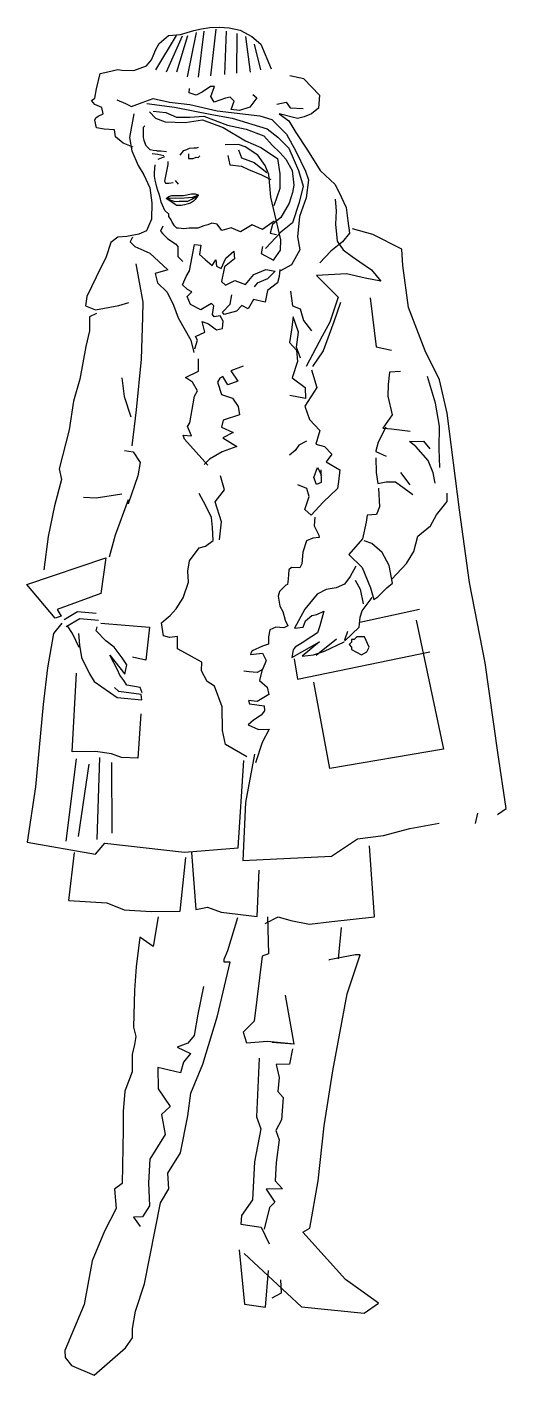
# Model space of a CAD drawing. Extents: x 399 to 403.9, y 157 to 170.8.
import ezdxf

# ---------------------------------------------------------------- set-up
doc = ezdxf.new("R2010")
doc.units = 0
doc.header["$LTSCALE"] = 12
doc.header["$MEASUREMENT"] = 0
doc.layers.get('0').update_dxf_attribs({"linetype": 'CONTINUOUS'})

# ---------------------------------------------------------------- blocks, each defined once
blk = doc.blocks.new('PEOPLE4')
for p, q in [((-0.03, 1.3167), (-0.0163, 1.3209)), ((-0.0139, 1.3185), (-0.0231, 1.2729)), ((-0.0163, 1.3209), (-0.0084, 1.3226)), ((-0.006, 1.3201), (-0.0118, 1.2728)), ((-0.0084, 1.3226), (0.0005, 1.3237)), ((0.0005, 1.3237), (0.0101, 1.3243)), ((0.0065, 1.322), (0.0009, 1.274)), ((0.0101, 1.3243), (0.0204, 1.3236)), ((0.0173, 1.32), (0.0154, 1.2756)), ((0.0204, 1.3236), (0.0317, 1.3211)), ((0.0317, 1.3211), (0.0437, 1.3146)), ((-0.0343, 1.3155), (-0.0555, 1.2803)), ((-0.0553, 1.3012), (-0.0517, 1.3072)), ((-0.0517, 1.3072), (-0.0421, 1.3155)), ((-0.0283, 1.315), (-0.0447, 1.2778)), ((-0.0421, 1.3155), (-0.03, 1.3167)), ((-0.0228, 1.3154), (-0.0339, 1.2778)), ((0.0281, 1.3176), (0.0279, 1.2767)), ((0.0372, 1.3146), (0.0418, 1.2779)), ((0.0437, 1.3146), (0.0528, 1.3066)), ((0.0461, 1.3067), (0.0526, 1.2802)), ((0.0528, 1.3066), (0.0634, 1.2813)), ((-0.0597, 1.2904), (-0.0553, 1.3012)), ((-0.1126, 1.2763), (-0.1047, 1.2781)), ((-0.1047, 1.2781), (-0.0946, 1.2805)), ((-0.0946, 1.2805), (-0.0903, 1.2798)), ((-0.0903, 1.2798), (-0.0778, 1.2797)), ((-0.0778, 1.2797), (-0.065, 1.2844)), ((-0.065, 1.2844), (-0.0597, 1.2904)), ((-0.1163, 1.2607), (-0.1126, 1.2763)), ((0.0009, 1.2632), (-0.0076, 1.2572)), ((0.005, 1.2631), (0.0009, 1.2632)), ((0.0013, 1.2529), (0.005, 1.2631)), ((0.0972, 1.271), (0.0826, 1.2741)), ((0.1132, 1.2541), (0.0972, 1.271)), ((0.0972, 1.271), (0.0972, 1.271)), ((-0.1217, 1.2487), (-0.1181, 1.2511)), ((-0.1181, 1.2511), (-0.1163, 1.2607)), ((-0.0953, 1.2493), (-0.0864, 1.2456)), ((-0.0695, 1.2467), (-0.058, 1.2508)), ((-0.058, 1.2508), (-0.0412, 1.2471)), ((-0.0208, 1.2566), (-0.0207, 1.2609)), ((-0.0136, 1.2541), (-0.0208, 1.2566)), ((-0.0076, 1.2572), (-0.0136, 1.2541)), ((0.0049, 1.2468), (0.0013, 1.2529)), ((0.0164, 1.2511), (0.0049, 1.2468)), ((0.0212, 1.2522), (0.0164, 1.2511)), ((0.0253, 1.2479), (0.0212, 1.2522)), ((0.0489, 1.2514), (0.0416, 1.2418)), ((0.0446, 1.255), (0.0489, 1.2514)), ((0.1132, 1.2541), (0.1124, 1.2409)), ((-0.1181, 1.2446), (-0.1217, 1.2487)), ((-0.1109, 1.2415), (-0.1181, 1.2446)), ((-0.1097, 1.2349), (-0.1109, 1.2415)), ((-0.0864, 1.2456), (-0.0804, 1.2425)), ((-0.0804, 1.2425), (-0.0695, 1.2467)), ((-0.0647, 1.2455), (-0.0359, 1.2417)), ((-0.0617, 1.2371), (-0.0557, 1.2304)), ((-0.0581, 1.2376), (-0.0449, 1.2363)), ((-0.0449, 1.2363), (-0.0341, 1.2314)), ((-0.0412, 1.2471), (-0.0203, 1.2446)), ((-0.0359, 1.2417), (0.0024, 1.2343)), ((-0.0203, 1.2446), (0.008, 1.2379)), ((0.008, 1.2379), (0.0517, 1.2329)), ((0.0224, 1.2395), (0.0253, 1.2479)), ((0.0308, 1.2383), (0.0224, 1.2395)), ((0.0416, 1.2418), (0.0308, 1.2383)), ((0.0692, 1.2448), (0.0789, 1.2471)), ((0.0789, 1.2471), (0.0831, 1.2411)), ((0.0831, 1.2411), (0.0963, 1.2403)), ((0.1124, 1.2409), (0.1052, 1.235)), ((-0.1182, 1.2283), (-0.117, 1.2307)), ((-0.1165, 1.2204), (-0.1182, 1.2283)), ((-0.117, 1.2307), (-0.1146, 1.2326)), ((-0.1146, 1.2326), (-0.1097, 1.2349)), ((-0.078, 1.2348), (-0.0823, 1.2106)), ((-0.0666, 1.2225), (-0.0685, 1.2208)), ((-0.0557, 1.2304), (-0.0456, 1.2267)), ((-0.0456, 1.2267), (-0.0252, 1.2259)), ((-0.0341, 1.2314), (-0.0204, 1.2314)), ((-0.0252, 1.2259), (-0.0072, 1.2289)), ((-0.0204, 1.2314), (-0.006, 1.2325)), ((-0.0072, 1.2289), (0.0139, 1.2209)), ((-0.006, 1.2325), (0.0187, 1.2233)), ((0.0024, 1.2343), (0.0235, 1.2306)), ((0.0187, 1.2233), (0.0379, 1.219)), ((0.0235, 1.2306), (0.0595, 1.2194)), ((0.0517, 1.2329), (0.0643, 1.2292)), ((0.0643, 1.2292), (0.0794, 1.214)), ((0.0908, 1.2302), (0.0716, 1.2351)), ((0.0716, 1.2351), (0.0818, 1.2279)), ((0.0818, 1.2279), (0.089, 1.2157)), ((0.0975, 1.2319), (0.0908, 1.2302)), ((0.1052, 1.235), (0.0975, 1.2319)), ((-0.1086, 1.2191), (-0.1165, 1.2204)), ((-0.0978, 1.2186), (-0.1086, 1.2191)), ((-0.0967, 1.2114), (-0.0978, 1.2186)), ((-0.089, 1.2046), (-0.0967, 1.2114)), ((-0.0823, 1.2106), (-0.0799, 1.1969)), ((-0.0685, 1.2208), (-0.0685, 1.2105)), ((-0.0685, 1.2105), (-0.0676, 1.2078)), ((-0.0676, 1.2078), (-0.0664, 1.2042)), ((0.0139, 1.2209), (0.0371, 1.207)), ((0.0379, 1.219), (0.0558, 1.2122)), ((0.0558, 1.2122), (0.0647, 1.2026)), ((0.0595, 1.2194), (0.0703, 1.211)), ((0.0703, 1.211), (0.0817, 1.1996)), ((0.0794, 1.214), (0.0889, 1.1965)), ((0.089, 1.2157), (0.1009, 1.1976)), ((-0.0787, 1.2005), (-0.089, 1.2046)), ((-0.0799, 1.1969), (-0.0735, 1.1817)), ((-0.0648, 1.2015), (-0.0664, 1.2042)), ((-0.061, 1.198), (-0.0648, 1.2015)), ((-0.0582, 1.1972), (-0.061, 1.198)), ((-0.0531, 1.193), (-0.0591, 1.1939)), ((-0.0544, 1.1969), (-0.0582, 1.1972)), ((-0.0544, 1.1969), (-0.0503, 1.1969)), ((-0.0503, 1.1969), (-0.0443, 1.1962)), ((-0.0302, 1.1923), (-0.0266, 1.1971)), ((-0.0266, 1.1971), (-0.0235, 1.1983)), ((-0.0235, 1.1983), (-0.0206, 1.1995)), ((-0.0218, 1.1938), (-0.0218, 1.1919)), ((-0.0206, 1.1995), (-0.0163, 1.2001)), ((-0.0163, 1.2001), (-0.0134, 1.2001)), ((-0.0134, 1.2001), (-0.0115, 1.2006)), ((0.0299, 1.2035), (0.0162, 1.2029)), ((0.0366, 1.201), (0.0299, 1.2035)), ((0.0299, 1.198), (0.0329, 1.1896)), ((0.0497, 1.1925), (0.0366, 1.201)), ((0.0371, 1.207), (0.0527, 1.2003)), ((0.0527, 1.2003), (0.0701, 1.1888)), ((0.0647, 1.2026), (0.0726, 1.1953)), ((0.0726, 1.1953), (0.0785, 1.1881)), ((0.0817, 1.1996), (0.0917, 1.1767)), ((0.0889, 1.1965), (0.0989, 1.176)), ((0.1009, 1.1976), (0.114, 1.1766)), ((-0.0735, 1.1817), (-0.0675, 1.1721)), ((-0.0567, 1.1744), (-0.056, 1.1823)), ((-0.0471, 1.1917), (-0.0531, 1.193)), ((-0.0465, 1.1908), (-0.0531, 1.1879)), ((-0.0428, 1.1828), (-0.0465, 1.1655)), ((-0.0428, 1.1858), (-0.0428, 1.1828)), ((-0.0218, 1.1919), (-0.0218, 1.1888)), ((-0.0218, 1.1888), (-0.017, 1.189)), ((-0.0206, 1.189), (-0.02, 1.189)), ((-0.017, 1.189), (-0.0139, 1.1902)), ((-0.0139, 1.1902), (-0.0115, 1.1901)), ((-0.0115, 1.1901), (-0.011, 1.1907)), ((-0.011, 1.1907), (-0.0098, 1.1918)), ((0.019, 1.192), (0.0209, 1.1824)), ((0.0209, 1.1824), (0.0329, 1.1811)), ((0.0329, 1.1896), (0.0461, 1.1847)), ((0.0329, 1.1811), (0.04, 1.1775)), ((0.0461, 1.1847), (0.0592, 1.1745)), ((0.0574, 1.1817), (0.0497, 1.1925)), ((0.061, 1.1726), (0.0574, 1.1817)), ((0.0701, 1.1888), (0.0724, 1.1732)), ((0.0785, 1.1881), (0.0852, 1.1767)), ((-0.0675, 1.1721), (-0.0616, 1.1588)), ((-0.0567, 1.1708), (-0.0567, 1.1744)), ((-0.0561, 1.1667), (-0.0567, 1.1708)), ((-0.0549, 1.1624), (-0.0561, 1.1667)), ((-0.0319, 1.1626), (-0.0351, 1.1662)), ((0.04, 1.1775), (0.0537, 1.1721)), ((0.0537, 1.1721), (0.0633, 1.1673)), ((0.0632, 1.1492), (0.061, 1.1726)), ((0.0724, 1.1732), (0.0724, 1.1581)), ((0.0852, 1.1767), (0.0868, 1.1616)), ((0.0917, 1.1767), (0.0964, 1.1604)), ((0.0989, 1.176), (0.1019, 1.167)), ((0.1019, 1.167), (0.0994, 1.1484)), ((0.114, 1.1766), (0.1295, 1.1621)), ((-0.0616, 1.1588), (-0.0593, 1.1432)), ((-0.0544, 1.1595), (-0.0549, 1.1624)), ((-0.0532, 1.1559), (-0.0544, 1.1595)), ((-0.052, 1.1523), (-0.0532, 1.1559)), ((-0.0509, 1.1487), (-0.052, 1.1523)), ((-0.0465, 1.1655), (-0.0453, 1.1636)), ((-0.0453, 1.1636), (-0.042, 1.1637)), ((-0.042, 1.1637), (-0.0376, 1.1642)), ((-0.0268, 1.1509), (-0.0184, 1.1526)), ((-0.0184, 1.1526), (-0.0148, 1.1526)), ((-0.0148, 1.1526), (-0.0117, 1.1514)), ((0.0724, 1.1581), (0.0663, 1.1401)), ((0.0856, 1.1539), (0.0819, 1.1431)), ((0.0868, 1.1616), (0.0856, 1.1539)), ((0.0964, 1.1604), (0.0922, 1.1436)), ((0.1295, 1.1621), (0.1355, 1.1494)), ((-0.0593, 1.1432), (-0.0599, 1.1264)), ((-0.0497, 1.1439), (-0.0509, 1.1487)), ((-0.0485, 1.1408), (-0.0497, 1.1439)), ((-0.0461, 1.1354), (-0.0485, 1.1408)), ((-0.0447, 1.1478), (-0.0418, 1.1498)), ((-0.0358, 1.1419), (-0.0447, 1.1478)), ((-0.0404, 1.1478), (-0.0447, 1.1478)), ((-0.0447, 1.1478), (-0.0358, 1.1447)), ((-0.0418, 1.1498), (-0.0388, 1.151)), ((-0.035, 1.1481), (-0.0404, 1.1478)), ((-0.0388, 1.151), (-0.0352, 1.151)), ((-0.0358, 1.1447), (-0.0312, 1.145)), ((-0.0341, 1.1407), (-0.0358, 1.1419)), ((-0.0352, 1.151), (-0.0316, 1.151)), ((-0.0301, 1.1477), (-0.035, 1.1481)), ((-0.0293, 1.1407), (-0.0341, 1.1407)), ((-0.0316, 1.151), (-0.0268, 1.1509)), ((-0.0312, 1.145), (-0.0256, 1.1451)), ((-0.0215, 1.1486), (-0.0301, 1.1477)), ((-0.0257, 1.1413), (-0.0293, 1.1407)), ((-0.0233, 1.1418), (-0.0257, 1.1413)), ((-0.0256, 1.1451), (-0.0224, 1.1451)), ((-0.0197, 1.143), (-0.0233, 1.1418)), ((-0.0224, 1.1451), (-0.0181, 1.1472)), ((-0.0176, 1.1488), (-0.0215, 1.1486)), ((-0.0166, 1.1449), (-0.0197, 1.143)), ((-0.0181, 1.1472), (-0.0114, 1.1512)), ((-0.0117, 1.1513), (-0.0176, 1.1488)), ((-0.0148, 1.1466), (-0.0166, 1.1449)), ((-0.0124, 1.1502), (-0.0148, 1.1466)), ((-0.0117, 1.1509), (-0.0124, 1.1502)), ((-0.0117, 1.1514), (-0.0117, 1.1509)), ((0.0686, 1.1257), (0.0632, 1.1492)), ((0.0819, 1.1431), (0.0734, 1.1281)), ((0.0922, 1.1436), (0.0854, 1.1227)), ((0.0994, 1.1484), (0.0926, 1.1292)), ((0.1294, 1.147), (0.1306, 1.135)), ((0.1355, 1.1494), (0.1407, 1.1385)), ((0.1407, 1.1385), (0.1425, 1.1248)), ((-0.0599, 1.1264), (-0.0648, 1.1144)), ((-0.0419, 1.1318), (-0.0461, 1.1354)), ((-0.0419, 1.1294), (-0.0419, 1.1318)), ((-0.0395, 1.1258), (-0.0419, 1.1294)), ((-0.0383, 1.1234), (-0.0395, 1.1258)), ((0.0667, 1.1245), (0.0546, 1.1157)), ((0.0734, 1.1281), (0.065, 1.1209)), ((0.0733, 1.1053), (0.0686, 1.1257)), ((0.0926, 1.1292), (0.0908, 1.1083)), ((0.1306, 1.135), (0.1298, 1.1213)), ((0.1425, 1.1248), (0.1442, 1.1121)), ((-0.0727, 1.1109), (-0.0852, 1.1085)), ((-0.0648, 1.1144), (-0.0727, 1.1109)), ((-0.0481, 1.1193), (-0.0506, 1.1143)), ((-0.0506, 1.1143), (-0.0481, 1.1114)), ((-0.0481, 1.1114), (-0.043, 1.1064)), ((-0.0359, 1.1198), (-0.0383, 1.1234)), ((-0.0335, 1.1173), (-0.0359, 1.1198)), ((-0.0318, 1.1173), (-0.0335, 1.1173)), ((-0.0263, 1.1166), (-0.0318, 1.1173)), ((-0.021, 1.1173), (-0.0263, 1.1166)), ((-0.0174, 1.1173), (-0.021, 1.1173)), ((-0.0119, 1.1172), (-0.0174, 1.1173)), ((-0.0059, 1.1196), (-0.0119, 1.1172)), ((-0.0018, 1.1208), (-0.0059, 1.1196)), ((0.0025, 1.1225), (-0.0018, 1.1208)), ((0.0078, 1.1213), (0.0025, 1.1225)), ((0.0126, 1.1147), (0.0078, 1.1213)), ((0.0222, 1.1176), (0.0126, 1.1147)), ((0.0318, 1.1134), (0.0222, 1.1176)), ((0.0439, 1.1205), (0.0318, 1.1134)), ((0.0546, 1.1157), (0.0439, 1.1205)), ((0.0733, 1.1132), (0.0576, 1.0964)), ((0.065, 1.1209), (0.0625, 1.112)), ((0.0625, 1.112), (0.069, 1.1108)), ((0.0854, 1.1227), (0.0733, 1.1132)), ((0.1298, 1.1213), (0.1316, 1.1038)), ((0.1442, 1.1121), (0.1369, 1.1032)), ((0.1682, 1.1108), (0.1473, 1.1164)), ((0.1981, 1.0957), (0.1682, 1.1108)), ((-0.1015, 1.1026), (-0.1064, 1.0877)), ((-0.0943, 1.1081), (-0.1015, 1.1026)), ((-0.0852, 1.1085), (-0.0943, 1.1081)), ((-0.0792, 1.108), (-0.0816, 1.1032)), ((-0.0816, 1.1032), (-0.0769, 1.0984)), ((-0.0769, 1.0984), (-0.0613, 1.0916)), ((-0.043, 1.1064), (-0.0351, 1.101)), ((-0.0351, 1.101), (-0.0326, 1.0985)), ((-0.0326, 1.0985), (-0.0326, 1.088)), ((-0.0206, 1.0734), (-0.0156, 1.1004)), ((-0.0156, 1.1004), (-0.0091, 1.0997)), ((-0.0091, 1.0997), (-0.0104, 1.0901)), ((0.0545, 1.0982), (0.0533, 1.091)), ((0.0732, 1.0945), (0.0733, 1.1053)), ((0.0908, 1.1083), (0.0931, 1.095)), ((0.1369, 1.1032), (0.1249, 1.0937)), ((0.1316, 1.1038), (0.1376, 1.0948)), ((-0.1064, 1.0877), (-0.1167, 1.0667)), ((-0.0613, 1.0916), (-0.0429, 1.0742)), ((-0.0326, 1.088), (-0.0275, 1.083)), ((-0.0275, 1.083), (-0.0275, 1.083)), ((-0.0104, 1.0901), (-0.0044, 1.0848)), ((-0.0044, 1.0848), (0.0028, 1.0787)), ((0.0028, 1.0787), (0.0064, 1.0847)), ((0.0064, 1.0847), (0.0071, 1.078)), ((0.0119, 1.0756), (0.0167, 1.0864)), ((0.0257, 1.0858), (0.0155, 1.0775)), ((0.0167, 1.0864), (0.0252, 1.0935)), ((0.0252, 1.0935), (0.0257, 1.0858)), ((0.0533, 1.091), (0.066, 1.0844)), ((0.066, 1.0844), (0.0732, 1.0945)), ((0.0931, 1.095), (0.0846, 1.0795)), ((0.1249, 1.0937), (0.1135, 1.0817)), ((0.1376, 1.0948), (0.1471, 1.0881)), ((0.1471, 1.0881), (0.1548, 1.0827)), ((0.1548, 1.0827), (0.1668, 1.0742)), ((0.1992, 1.0789), (0.1981, 1.0957)), ((-0.0758, 1.0804), (-0.0723, 1.0616)), ((-0.0429, 1.0742), (-0.0561, 1.0706)), ((-0.0561, 1.0706), (-0.0537, 1.061)), ((-0.0242, 1.0674), (-0.0206, 1.0734)), ((0.0071, 1.078), (0.0119, 1.0756)), ((0.0155, 1.0775), (0.0123, 1.0624)), ((0.037, 1.0593), (0.0455, 1.0694)), ((0.0455, 1.0694), (0.058, 1.0748)), ((0.058, 1.0748), (0.0676, 1.0729)), ((0.0676, 1.0729), (0.0599, 1.0652)), ((0.0726, 1.0747), (0.0719, 1.0675)), ((0.0846, 1.0795), (0.0726, 1.0729)), ((0.141, 1.0701), (0.1103, 1.0685)), ((0.1602, 1.0659), (0.141, 1.0701)), ((0.1668, 1.0742), (0.1763, 1.0627)), ((0.205, 1.0356), (0.1992, 1.0789)), ((-0.1167, 1.0667), (-0.1264, 1.047)), ((-0.0723, 1.0616), (-0.0688, 1.0412)), ((-0.0537, 1.061), (-0.0435, 1.0514)), ((-0.0278, 1.059), (-0.0242, 1.0674)), ((-0.0226, 1.0542), (-0.0278, 1.059)), ((0.0123, 1.0624), (0.0166, 1.0587)), ((0.0166, 1.0587), (0.0262, 1.0635)), ((0.0262, 1.0635), (0.037, 1.0593)), ((0.049, 1.0605), (0.0459, 1.0569)), ((0.0599, 1.0652), (0.049, 1.0605)), ((0.0701, 1.0609), (0.0598, 1.0532)), ((0.0719, 1.0675), (0.0701, 1.0609)), ((0.1103, 1.0685), (0.1325, 1.0461)), ((0.1763, 1.0627), (0.1602, 1.0659)), ((-0.1264, 1.047), (-0.1276, 1.0374)), ((-0.0688, 1.0412), (-0.0689, 1.0256)), ((-0.0435, 1.0514), (-0.0371, 1.0381)), ((-0.0231, 1.047), (-0.0183, 1.0517)), ((-0.0196, 1.0385), (-0.0231, 1.047)), ((-0.0183, 1.0517), (-0.0226, 1.0542)), ((0.0213, 1.039), (0.023, 1.0486)), ((0.0453, 1.0437), (0.0398, 1.0341)), ((0.0573, 1.0412), (0.0453, 1.0437)), ((0.0598, 1.0532), (0.0573, 1.0412)), ((0.0833, 1.0524), (0.0856, 1.0374)), ((0.1325, 1.0461), (0.1239, 1.0204)), ((0.1654, 1.0454), (0.1718, 0.9949)), ((-0.1276, 1.0374), (-0.1175, 1.0331)), ((-0.1164, 1.0294), (-0.1236, 1.0259)), ((-0.1175, 1.0331), (-0.0935, 1.0377)), ((-0.0935, 1.0377), (-0.0832, 1.0408)), ((-0.0371, 1.0381), (-0.0323, 1.0249)), ((-0.0088, 1.0332), (-0.0196, 1.0385)), ((-0.0022, 1.0372), (-0.0088, 1.0332)), ((0.0021, 1.0396), (-0.0022, 1.0372)), ((0.0045, 1.0372), (0.0021, 1.0396)), ((0.0032, 1.0283), (0.0045, 1.0372)), ((0.0049, 1.0259), (0.0032, 1.0283)), ((0.0109, 1.027), (0.0049, 1.0259)), ((0.014, 1.0215), (0.0109, 1.027)), ((0.0133, 1.0306), (0.0213, 1.039)), ((0.0152, 1.0282), (0.0133, 1.0306)), ((0.0278, 1.0318), (0.0152, 1.0282)), ((0.0333, 1.0377), (0.0278, 1.0318)), ((0.0398, 1.0341), (0.0333, 1.0377)), ((0.0856, 1.0374), (0.0933, 1.0343)), ((0.0933, 1.0343), (0.0968, 1.0223)), ((0.1349, 1.0408), (0.1281, 1.0209)), ((0.2223, 0.9911), (0.205, 1.0356)), ((-0.1236, 1.0259), (-0.1237, 1.0115)), ((-0.0689, 1.0256), (-0.0703, 0.9824)), ((-0.0323, 1.0249), (-0.0192, 1.002)), ((-0.0048, 1.0103), (-0.0076, 1.0211)), ((-0.0076, 1.0211), (-0.0011, 1.0187)), ((-0.0011, 1.0187), (0.0072, 1.0126)), ((0.0072, 1.0126), (0.0133, 1.0138)), ((0.0133, 1.0138), (0.014, 1.0215)), ((0.0861, 1.0259), (0.0843, 1.0127)), ((0.0915, 1.0103), (0.0861, 1.0259)), ((0.0968, 1.0223), (0.1052, 1.0114)), ((0.1239, 1.0204), (0.116, 1.0061)), ((0.1281, 1.0209), (0.1171, 0.9909)), ((-0.1237, 1.0115), (-0.1274, 0.9954)), ((-0.0192, 1.002), (-0.0162, 0.9893)), ((-0.015, 0.9929), (-0.0125, 1.0019)), ((-0.0144, 1.0056), (-0.0048, 1.0103)), ((-0.0125, 1.0019), (-0.0144, 1.0056)), ((0.0843, 1.0127), (0.0823, 0.9995)), ((0.0823, 0.9995), (0.0895, 0.9918)), ((0.0895, 0.9947), (0.0915, 1.0103)), ((0.116, 1.0061), (0.0997, 0.9749)), ((-0.1274, 0.9954), (-0.1335, 0.9618)), ((0.0937, 0.9834), (0.0895, 0.9947)), ((0.0895, 0.9918), (0.0906, 0.9798)), ((0.1171, 0.9909), (0.1062, 0.9749)), ((0.1718, 0.9949), (0.1874, 0.9918)), ((0.237, 0.961), (0.2223, 0.9911)), ((-0.0703, 0.9824), (-0.0754, 0.9302)), ((-0.0115, 0.97), (-0.0115, 0.9827)), ((0.0347, 0.9753), (0.0221, 0.9705)), ((0.0906, 0.9798), (0.0852, 0.963)), ((-0.1335, 0.9618), (-0.1402, 0.939)), ((-0.0903, 0.9633), (-0.088, 0.944)), ((-0.0248, 0.9636), (-0.0115, 0.97)), ((-0.0176, 0.9587), (-0.0248, 0.9636)), ((-0.0123, 0.9496), (-0.0176, 0.9587)), ((0.0106, 0.9627), (0.0081, 0.9586)), ((0.0081, 0.9586), (0.0124, 0.9459)), ((0.0137, 0.9646), (0.0106, 0.9627)), ((0.0189, 0.9561), (0.0137, 0.9646)), ((0.0293, 0.9597), (0.0189, 0.9561)), ((0.0221, 0.9705), (0.0293, 0.9597)), ((0.0852, 0.963), (0.0984, 0.9533)), ((0.105, 0.9713), (0.1104, 0.9532)), ((0.1854, 0.969), (0.1841, 0.9564)), ((0.1969, 0.9696), (0.1854, 0.969)), ((0.2328, 0.937), (0.2245, 0.9646)), ((0.2447, 0.9266), (0.237, 0.961)), ((-0.088, 0.944), (-0.0809, 0.9231)), ((-0.0202, 0.9167), (-0.0153, 0.9443)), ((-0.0153, 0.9443), (-0.0123, 0.9496)), ((0.0124, 0.9459), (0.0237, 0.9422)), ((0.0988, 0.9418), (0.0827, 0.945)), ((0.1104, 0.9532), (0.0982, 0.9341)), ((0.0984, 0.9533), (0.0988, 0.9418)), ((0.1841, 0.9564), (0.1836, 0.9444)), ((0.1836, 0.9444), (0.1883, 0.9252)), ((-0.1402, 0.939), (-0.1446, 0.9095)), ((-0.0754, 0.9302), (-0.0799, 0.893)), ((0.0237, 0.9422), (0.0296, 0.9338)), ((0.0296, 0.9338), (0.0308, 0.9249)), ((0.0982, 0.9341), (0.103, 0.9202)), ((0.2368, 0.9134), (0.2328, 0.937)), ((-0.0226, 0.9131), (-0.0202, 0.9167)), ((0.0139, 0.9195), (0.0122, 0.9123)), ((0.0308, 0.9249), (0.0139, 0.9195)), ((0.103, 0.9202), (0.1137, 0.9088)), ((0.1883, 0.9252), (0.1786, 0.9114)), ((0.2574, 0.8274), (0.2447, 0.9266)), ((-0.1446, 0.9095), (-0.155, 0.8693)), ((-0.0258, 0.8999), (-0.027, 0.9041)), ((-0.027, 0.9041), (-0.0186, 0.9035)), ((-0.0186, 0.9035), (-0.0226, 0.9131)), ((0.0122, 0.9123), (0.0242, 0.9069)), ((0.0242, 0.9069), (0.0138, 0.9014)), ((0.1137, 0.9088), (0.1094, 0.8949)), ((0.1815, 0.9125), (0.1737, 0.897)), ((0.1786, 0.9114), (0.1875, 0.9108)), ((0.1875, 0.9108), (0.2067, 0.9083)), ((0.2366, 0.8901), (0.2368, 0.9134)), ((-0.0876, 0.8883), (-0.0787, 0.887)), ((-0.0019, 0.8732), (-0.0258, 0.8999)), ((0.0282, 0.8924), (0.0132, 0.887)), ((0.0138, 0.9014), (0.0282, 0.8924)), ((0.0884, 0.8885), (0.0824, 0.8837)), ((0.092, 0.8938), (0.0884, 0.8885)), ((0.0998, 0.8981), (0.092, 0.8938)), ((0.1094, 0.8949), (0.1184, 0.8925)), ((0.1184, 0.8925), (0.1261, 0.8847)), ((0.1737, 0.897), (0.1713, 0.8881)), ((0.2061, 0.8975), (0.2205, 0.8979)), ((0.2126, 0.8926), (0.2061, 0.8975)), ((0.2252, 0.8782), (0.2126, 0.8926)), ((0.2205, 0.8979), (0.227, 0.8902)), ((0.2372, 0.8707), (0.2366, 0.8901)), ((-0.0787, 0.887), (-0.0716, 0.876)), ((-0.0716, 0.876), (-0.074, 0.8623)), ((0, 0.8794), (-0.0055, 0.8739)), ((0.0132, 0.887), (0, 0.8794)), ((0.1261, 0.8847), (0.1201, 0.8768)), ((0.1201, 0.8768), (0.1344, 0.8684)), ((0.1713, 0.8881), (0.1712, 0.8874)), ((0.1712, 0.8874), (0.182, 0.8825)), ((0.1712, 0.8809), (0.1716, 0.8658)), ((0.2305, 0.8654), (0.2252, 0.8782)), ((-0.155, 0.8693), (-0.1526, 0.8584)), ((-0.074, 0.8623), (-0.0838, 0.8335)), ((0.0154, 0.8479), (0.0112, 0.8623)), ((0.1075, 0.8606), (0.1111, 0.8709)), ((0.1103, 0.8534), (0.1075, 0.8606)), ((0.1111, 0.8709), (0.1152, 0.863)), ((0.1147, 0.8685), (0.1151, 0.8553)), ((0.1344, 0.8684), (0.1327, 0.8564)), ((0.1716, 0.8658), (0.1735, 0.8543)), ((0.1969, 0.8656), (0.2064, 0.8529)), ((0.2323, 0.8546), (0.2305, 0.8654)), ((-0.1526, 0.8584), (-0.1595, 0.8315)), ((0.0058, 0.8354), (0.0154, 0.8479)), ((0.1002, 0.8493), (0.0911, 0.853)), ((0.1025, 0.8409), (0.1002, 0.8493)), ((0.1151, 0.8553), (0.1103, 0.8534)), ((0.1319, 0.8492), (0.1169, 0.8353)), ((0.1327, 0.8564), (0.1319, 0.8492)), ((0.1735, 0.8543), (0.1819, 0.8561)), ((0.174, 0.8494), (0.1751, 0.8302)), ((0.1819, 0.8561), (0.1915, 0.856)), ((0.1915, 0.856), (0.2094, 0.8432)), ((-0.1299, 0.8403), (-0.1167, 0.8397)), ((-0.1167, 0.8397), (-0.0903, 0.8437)), ((-0.0838, 0.8376), (-0.0972, 0.8012)), ((-0.0838, 0.8335), (-0.0838, 0.8376)), ((-0.0039, 0.8312), (-0.0105, 0.8439)), ((0.0122, 0.815), (0.0058, 0.8354)), ((0.0982, 0.8277), (0.1025, 0.8409)), ((0.1169, 0.8353), (0.1048, 0.8217)), ((0.2339, 0.8222), (0.2447, 0.8359)), ((0.2447, 0.8359), (0.2448, 0.8443)), ((-0.1595, 0.8315), (-0.1662, 0.7997)), ((0.0021, 0.8192), (-0.0039, 0.8312)), ((0.0032, 0.809), (0.0021, 0.8192)), ((0.1048, 0.8217), (0.0982, 0.8277)), ((0.1084, 0.8198), (0.1077, 0.8109)), ((0.1625, 0.8219), (0.1612, 0.8147)), ((0.1721, 0.8225), (0.1625, 0.8219)), ((0.1751, 0.8302), (0.1721, 0.8225)), ((0.2278, 0.8107), (0.2339, 0.8222)), ((0.2678, 0.7524), (0.2574, 0.8274)), ((0.0037, 0.7958), (0.0032, 0.809)), ((0.0103, 0.7963), (0.0122, 0.815)), ((0.1077, 0.8109), (0.1125, 0.8012)), ((0.1612, 0.8147), (0.1575, 0.7974)), ((0.2145, 0.8), (0.2278, 0.8107)), ((-0.1662, 0.7997), (-0.1706, 0.7656)), ((-0.0972, 0.8012), (-0.1033, 0.7784)), ((-0.0041, 0.7899), (0.0037, 0.7958)), ((0.0999, 0.7953), (0.0962, 0.7838)), ((0.1064, 0.7982), (0.0999, 0.7953)), ((0.1131, 0.7988), (0.1064, 0.7982)), ((0.1125, 0.8012), (0.1131, 0.7988)), ((0.1575, 0.7974), (0.1436, 0.7812)), ((0.1671, 0.7925), (0.1593, 0.7955)), ((0.1779, 0.7834), (0.1671, 0.7925)), ((0.2103, 0.7844), (0.2145, 0.8)), ((-0.188, 0.7505), (-0.1069, 0.7777)), ((-0.1069, 0.7777), (-0.1119, 0.7412)), ((-0.0205, 0.7749), (-0.0108, 0.788)), ((-0.0108, 0.788), (-0.0041, 0.7899)), ((0.0962, 0.7838), (0.095, 0.7718)), ((0.1436, 0.7812), (0.1574, 0.7679)), ((0.185, 0.7701), (0.1779, 0.7834)), ((0.203, 0.7719), (0.2103, 0.7844)), ((-0.0223, 0.7641), (-0.0205, 0.7749)), ((-0.0218, 0.7527), (-0.0223, 0.7641)), ((0.0817, 0.7654), (0.081, 0.7558)), ((0.0846, 0.7678), (0.0817, 0.7654)), ((0.0931, 0.7677), (0.0846, 0.7678)), ((0.095, 0.7718), (0.0931, 0.7677)), ((0.1508, 0.7691), (0.1449, 0.7586)), ((0.1574, 0.7679), (0.1657, 0.7469)), ((0.1885, 0.7516), (0.185, 0.7701)), ((0.1879, 0.7557), (0.203, 0.7719)), ((-0.1589, 0.7156), (-0.188, 0.7505)), ((-0.0272, 0.7365), (-0.0218, 0.7527)), ((0.0785, 0.7498), (0.072, 0.7431)), ((0.0804, 0.7503), (0.0785, 0.7498)), ((0.081, 0.7558), (0.0804, 0.7503)), ((0.1389, 0.7508), (0.1305, 0.7469)), ((0.1449, 0.7586), (0.1389, 0.7508)), ((0.1501, 0.7547), (0.1553, 0.7455)), ((0.1825, 0.7468), (0.1885, 0.7516)), ((0.2841, 0.6699), (0.2678, 0.7524)), ((-0.1119, 0.7412), (-0.157, 0.7246)), ((-0.0345, 0.7252), (-0.0272, 0.7365)), ((0.072, 0.7431), (0.0708, 0.7383)), ((0.0708, 0.7383), (0.0724, 0.7282)), ((0.1108, 0.7405), (0.0982, 0.7249)), ((0.12, 0.7451), (0.1108, 0.7405)), ((0.1305, 0.7469), (0.12, 0.7451)), ((0.1553, 0.7455), (0.1584, 0.7305)), ((0.1571, 0.7233), (0.1676, 0.737)), ((0.1657, 0.7469), (0.1692, 0.7349)), ((0.1692, 0.7349), (0.1733, 0.7378)), ((0.1733, 0.7378), (0.1825, 0.7468)), ((-0.157, 0.7246), (-0.1529, 0.7179)), ((-0.1498, 0.7143), (-0.136, 0.7226)), ((-0.136, 0.7226), (-0.1168, 0.7208)), ((-0.0405, 0.7185), (-0.0345, 0.7252)), ((0.0724, 0.7282), (0.0755, 0.7227)), ((0.0755, 0.7227), (0.0778, 0.7138)), ((0.0982, 0.7249), (0.0877, 0.7053)), ((0.1107, 0.7196), (0.1178, 0.7229)), ((0.1178, 0.7229), (0.1138, 0.7078)), ((0.1547, 0.7115), (0.2164, 0.7249)), ((0.1552, 0.7167), (0.1571, 0.7233)), ((-0.1522, 0.7107), (-0.1607, 0.7)), ((-0.1529, 0.7179), (-0.1589, 0.7156)), ((-0.1475, 0.7071), (-0.1337, 0.7154)), ((-0.1337, 0.7154), (-0.1145, 0.7136)), ((-0.1121, 0.7105), (-0.0617, 0.7066)), ((-0.0496, 0.7109), (-0.0448, 0.7149)), ((-0.0473, 0.6976), (-0.0496, 0.7109)), ((-0.0448, 0.7149), (-0.0405, 0.7185)), ((0.0778, 0.7138), (0.0807, 0.7077)), ((0.0963, 0.7066), (0.0989, 0.7131)), ((0.0989, 0.7131), (0.1055, 0.7183)), ((0.1055, 0.7183), (0.1107, 0.7196)), ((0.1543, 0.7063), (0.1552, 0.7167)), ((0.2128, 0.7135), (0.2409, 0.5808)), ((-0.1607, 0.7), (-0.1669, 0.6647)), ((-0.141, 0.6999), (-0.1462, 0.7078)), ((-0.1344, 0.6854), (-0.141, 0.6999)), ((-0.135, 0.6998), (-0.1338, 0.6878)), ((-0.1169, 0.7028), (-0.1157, 0.7069)), ((-0.1067, 0.6925), (-0.1169, 0.7028)), ((-0.0617, 0.7066), (-0.0655, 0.6725)), ((-0.0413, 0.6957), (-0.0473, 0.6976)), ((-0.0329, 0.6969), (-0.0413, 0.6957)), ((-0.033, 0.6843), (-0.0329, 0.6969)), ((0.0608, 0.6964), (0.0607, 0.6891)), ((0.062, 0.7036), (0.0608, 0.6964)), ((0.0682, 0.7066), (0.062, 0.7036)), ((0.0766, 0.7059), (0.0682, 0.7066)), ((0.0807, 0.7077), (0.0766, 0.7059)), ((0.0877, 0.7053), (0.0963, 0.7066)), ((0.1054, 0.6968), (0.0954, 0.6903)), ((0.1112, 0.7007), (0.1054, 0.6968)), ((0.1097, 0.6777), (0.1307, 0.6946)), ((0.1138, 0.7078), (0.1112, 0.7007)), ((0.1392, 0.692), (0.1543, 0.7063)), ((0.1393, 0.6933), (0.1426, 0.7024)), ((0.1491, 0.6939), (0.1463, 0.6939)), ((0.1463, 0.6939), (0.1463, 0.6911)), ((0.1516, 0.6965), (0.1491, 0.6939)), ((0.1595, 0.6965), (0.1516, 0.6965)), ((0.1646, 0.686), (0.1595, 0.6965)), ((-0.1338, 0.6878), (-0.132, 0.6753)), ((-0.0983, 0.6859), (-0.1067, 0.6925)), ((-0.09, 0.675), (-0.0983, 0.6859)), ((-0.021, 0.6776), (-0.033, 0.6843)), ((0.0439, 0.682), (0.0427, 0.6796)), ((0.0547, 0.6868), (0.0439, 0.682)), ((0.0607, 0.6891), (0.0547, 0.6868)), ((0.0849, 0.6753), (0.1132, 0.6915)), ((0.0862, 0.6831), (0.0849, 0.6753)), ((0.0883, 0.6857), (0.0862, 0.6831)), ((0.0954, 0.6903), (0.0883, 0.6857)), ((0.0907, 0.653), (0.2269, 0.681)), ((0.1132, 0.6915), (0.0953, 0.6765)), ((0.1071, 0.6778), (0.1183, 0.6816)), ((0.1183, 0.6816), (0.1386, 0.6914)), ((0.1463, 0.6911), (0.1437, 0.6886)), ((0.1437, 0.6886), (0.1463, 0.686)), ((0.1463, 0.686), (0.1463, 0.6835)), ((0.1463, 0.6835), (0.1567, 0.6781)), ((0.1567, 0.6781), (0.1621, 0.681)), ((0.1621, 0.681), (0.1646, 0.686)), ((-0.132, 0.6753), (-0.1237, 0.6584)), ((-0.0949, 0.6624), (-0.1027, 0.6775)), ((-0.1027, 0.6775), (-0.0872, 0.6582)), ((-0.0852, 0.6678), (-0.09, 0.675)), ((-0.0872, 0.6582), (-0.0852, 0.6678)), ((-0.0655, 0.6725), (-0.0792, 0.6755)), ((-0.0155, 0.6746), (-0.021, 0.6776)), ((-0.0078, 0.6703), (-0.0155, 0.6746)), ((-0.0084, 0.6614), (-0.0078, 0.6703)), ((0.0427, 0.6796), (0.0421, 0.6784)), ((0.0421, 0.6784), (0.0547, 0.6796)), ((0.0582, 0.6723), (0.0546, 0.6628)), ((0.0547, 0.6796), (0.0582, 0.6723)), ((0.0872, 0.6737), (0.0907, 0.653)), ((0.0953, 0.6765), (0.1071, 0.6778)), ((0.2969, 0.5774), (0.2841, 0.6699)), ((-0.1669, 0.6647), (-0.1714, 0.6268)), ((-0.1416, 0.5781), (-0.1369, 0.659)), ((-0.1237, 0.6584), (-0.1189, 0.6505)), ((-0.0925, 0.657), (-0.0949, 0.6624)), ((-0.0884, 0.6515), (-0.0925, 0.657)), ((-0.0025, 0.6505), (-0.0084, 0.6614)), ((0.0408, 0.6604), (0.0353, 0.6612)), ((0.0492, 0.6599), (0.0408, 0.6604)), ((0.0546, 0.6628), (0.0492, 0.6599)), ((0.0541, 0.6628), (0.0516, 0.6515)), ((-0.1189, 0.6505), (-0.095, 0.6342)), ((-0.0933, 0.6402), (-0.098, 0.6444)), ((-0.0705, 0.637), (-0.0933, 0.6402)), ((-0.0853, 0.6467), (-0.0884, 0.6515)), ((-0.0716, 0.6442), (-0.0853, 0.6467)), ((-0.0693, 0.6389), (-0.0716, 0.6442)), ((0.0052, 0.6457), (-0.0025, 0.6505)), ((0.013, 0.6246), (0.0052, 0.6457)), ((0.0516, 0.6515), (0.0593, 0.6447)), ((0.0593, 0.6447), (0.0611, 0.637)), ((0.1238, 0.561), (0.1075, 0.6499)), ((-0.1714, 0.6268), (-0.1791, 0.5422)), ((-0.095, 0.6342), (-0.0698, 0.6317)), ((-0.0698, 0.6317), (-0.0705, 0.637)), ((0.0134, 0.6), (0.013, 0.6246)), ((0.0491, 0.6299), (0.04, 0.6311)), ((0.04, 0.6311), (0.0412, 0.6275)), ((0.0412, 0.6275), (0.0563, 0.6255)), ((0.0611, 0.637), (0.0491, 0.6299)), ((0.0563, 0.6255), (0.0567, 0.6202)), ((-0.0706, 0.6173), (-0.0737, 0.5717)), ((0.0454, 0.6107), (0.0398, 0.6059)), ((0.0531, 0.6159), (0.0454, 0.6107)), ((0.0567, 0.6202), (0.0531, 0.6159)), ((0.0164, 0.5856), (0.0134, 0.6)), ((0.0398, 0.6059), (0.0506, 0.601)), ((0.0506, 0.601), (0.0614, 0.6015)), ((0.0614, 0.6015), (0.0542, 0.5878)), ((0.0385, 0.5728), (0.0164, 0.5856)), ((0.0542, 0.5878), (0.0475, 0.5667)), ((-0.1374, 0.5708), (-0.1481, 0.4861)), ((-0.1176, 0.5784), (-0.1416, 0.5781)), ((-0.1008, 0.5759), (-0.1176, 0.5784)), ((-0.1134, 0.5724), (-0.1162, 0.4877)), ((-0.0905, 0.5723), (-0.1008, 0.5759)), ((-0.0737, 0.5717), (-0.0905, 0.5723)), ((0.0295, 0.4792), (0.0355, 0.5692)), ((0.0464, 0.5758), (0.037, 0.526)), ((0.2409, 0.5808), (0.1238, 0.561)), ((0.3055, 0.5197), (0.2969, 0.5774)), ((-0.1242, 0.5653), (-0.1354, 0.4909)), ((-0.1009, 0.567), (-0.1006, 0.4943)), ((-0.1791, 0.5422), (-0.1878, 0.4852)), ((0.037, 0.526), (0.0343, 0.4664)), ((0.2762, 0.5148), (0.2736, 0.5043)), ((0.2965, 0.5137), (0.3055, 0.5197)), ((0.2064, 0.4991), (0.2364, 0.5045)), ((0.1257, 0.4707), (0.1523, 0.4886)), ((0.1523, 0.4886), (0.1792, 0.4921)), ((0.1792, 0.4921), (0.2064, 0.4991)), ((-0.1878, 0.4852), (-0.1175, 0.4728)), ((-0.1449, 0.4249), (-0.1391, 0.4746)), ((-0.1175, 0.4728), (-0.1078, 0.484)), ((-0.1078, 0.484), (-0.0257, 0.4747)), ((-0.0257, 0.4747), (0.0295, 0.4792)), ((-0.0185, 0.4746), (-0.014, 0.4158)), ((0.1698, 0.4081), (0.1647, 0.4813)), ((-0.0302, 0.414), (-0.0245, 0.4692)), ((0.0343, 0.4664), (0.1257, 0.4707)), ((0.0491, 0.4087), (0.051, 0.4562)), ((-0.1449, 0.4249), (-0.1058, 0.4228)), ((-0.1058, 0.4228), (-0.0878, 0.4155)), ((-0.014, 0.4158), (-0.002, 0.4181)), ((-0.002, 0.4181), (0.0119, 0.4132)), ((-0.0878, 0.4155), (-0.0602, 0.4136)), ((-0.0602, 0.4136), (-0.0302, 0.414)), ((-0.053, 0.4081), (-0.058, 0.3776)), ((0.0119, 0.4132), (0.0491, 0.4087)), ((0.0189, 0.3735), (0.0292, 0.4076)), ((0.0574, 0.4015), (0.0707, 0.4081)), ((0.0599, 0.4081), (0.0609, 0.3702)), ((0.0707, 0.4081), (0.0839, 0.4044)), ((0.0839, 0.4044), (0.1031, 0.4007)), ((0.1031, 0.4007), (0.1259, 0.4035)), ((0.1259, 0.4035), (0.1698, 0.4081)), ((0.1355, 0.3974), (0.1324, 0.365)), ((-0.0718, 0.3872), (-0.0756, 0.3566)), ((-0.058, 0.3776), (-0.0718, 0.3872)), ((0.0082, 0.3064), (0.0212, 0.3615)), ((0.0152, 0.3645), (0.0189, 0.3735)), ((0.0152, 0.3616), (0.0152, 0.3645)), ((0.0212, 0.3615), (0.0152, 0.3616)), ((0.0542, 0.3679), (0.0461, 0.3007)), ((0.0609, 0.3702), (0.0542, 0.3679)), ((0.1233, 0.3639), (0.1228, 0.3634)), ((0.1504, 0.3692), (0.1233, 0.3639)), ((0.1418, 0.329), (0.1552, 0.3692)), ((0.1552, 0.3692), (0.1504, 0.3692)), ((-0.0756, 0.3566), (-0.0774, 0.3326)), ((-0.0061, 0.3365), (-0.0122, 0.3082)), ((-0.0774, 0.3326), (-0.0783, 0.2948)), ((0.0781, 0.3276), (0.0868, 0.2771)), ((0.1269, 0.2498), (0.1418, 0.329)), ((-0.0122, 0.3082), (-0.0159, 0.2861)), ((-0.007, 0.2565), (0.0082, 0.3064)), ((-0.0783, 0.2948), (-0.076, 0.2852)), ((0.0461, 0.3007), (0.0345, 0.2894)), ((-0.076, 0.2852), (-0.0772, 0.2768)), ((-0.0225, 0.2782), (-0.0333, 0.2742)), ((-0.0159, 0.2861), (-0.0225, 0.2782)), ((0.0345, 0.2894), (0.0381, 0.2786)), ((0.0381, 0.2786), (0.0597, 0.2802)), ((0.0597, 0.2802), (0.0875, 0.2776)), ((0.0868, 0.2771), (0.0645, 0.2789)), ((-0.0797, 0.2665), (-0.0798, 0.2485)), ((-0.0772, 0.2768), (-0.0797, 0.2665)), ((-0.0333, 0.2742), (-0.0196, 0.2674)), ((-0.0196, 0.2674), (-0.0269, 0.2585)), ((0.0855, 0.2723), (0.0825, 0.2567)), ((-0.0299, 0.2477), (-0.0533, 0.2532)), ((-0.0533, 0.2532), (-0.0528, 0.231)), ((-0.0269, 0.2585), (-0.0299, 0.2477)), ((-0.0192, 0.2266), (-0.007, 0.2565)), ((0.0512, 0.2629), (0.0485, 0.2022)), ((0.0825, 0.2567), (0.0686, 0.2561)), ((0.0686, 0.2561), (0.0717, 0.2429)), ((-0.0798, 0.2485), (-0.0871, 0.2288)), ((0.0717, 0.2429), (0.0704, 0.2285)), ((0.1182, 0.1929), (0.1269, 0.2498)), ((-0.0871, 0.2288), (-0.0889, 0.2077)), ((-0.0528, 0.231), (-0.0404, 0.2129)), ((-0.0224, 0.2032), (-0.0192, 0.2266)), ((0.0704, 0.2285), (0.0757, 0.2224)), ((0.0757, 0.2224), (0.0743, 0.1991)), ((-0.0404, 0.2129), (-0.0493, 0.2046)), ((-0.0889, 0.2077), (-0.089, 0.1892)), ((-0.0493, 0.2046), (-0.0458, 0.1842)), ((-0.0298, 0.1654), (-0.0224, 0.2032)), ((0.0485, 0.2022), (0.0527, 0.1901)), ((0.0743, 0.1991), (0.0683, 0.1883)), ((-0.089, 0.1892), (-0.09, 0.1338)), ((-0.0458, 0.1842), (-0.0616, 0.1589)), ((0.0527, 0.1901), (0.0465, 0.1559)), ((0.0683, 0.1883), (0.0718, 0.1787)), ((0.1119, 0.1363), (0.1182, 0.1929)), ((0.0718, 0.1787), (0.0688, 0.1552)), ((-0.0616, 0.1589), (-0.0629, 0.1343)), ((-0.0431, 0.1443), (-0.0298, 0.1654)), ((0.0465, 0.1559), (0.0444, 0.1169)), ((0.0688, 0.1552), (0.0675, 0.1365)), ((-0.042, 0.1282), (-0.0431, 0.1443)), ((-0.09, 0.1338), (-0.0978, 0.1278)), ((-0.0978, 0.1278), (-0.0962, 0.1081)), ((-0.0629, 0.1343), (-0.0618, 0.1108)), ((-0.0505, 0.1138), (-0.042, 0.1282)), ((0.0752, 0.1281), (0.0583, 0.1277)), ((0.0583, 0.1277), (0.0674, 0.1144)), ((0.0675, 0.1365), (0.0752, 0.1281)), ((0.1032, 0.0878), (0.1119, 0.1363)), ((-0.0671, 0.0304), (-0.0505, 0.1138)), ((0.0444, 0.1169), (0.033, 0.1007)), ((0.0674, 0.1144), (0.0618, 0.1089)), ((-0.0962, 0.1081), (-0.1083, 0.0847)), ((-0.0691, 0.0995), (-0.0782, 0.0989)), ((-0.0782, 0.0989), (-0.0716, 0.0893)), ((-0.0618, 0.1108), (-0.0691, 0.0995)), ((0.033, 0.1007), (0.0322, 0.0918)), ((0.0618, 0.1089), (0.0562, 0.0868)), ((-0.1083, 0.0847), (-0.121, 0.0542)), ((0.0322, 0.0918), (0.0533, 0.0886)), ((0.0533, 0.0886), (0.0616, 0.0717)), ((0.096, 0.0835), (0.1032, 0.0878)), ((0.1402, 0.0347), (0.096, 0.0835)), ((0.0304, 0.0654), (0.0361, 0.0094)), ((0.0357, 0.0617), (0.0949, 0.0067)), ((-0.121, 0.0542), (-0.1291, 0.0091)), ((0.0577, 0.0064), (0.0608, 0.0441)), ((-0.0763, 0.0023), (-0.0671, 0.0304)), ((0.0741, 0.0212), (0.0734, 0.0344)), ((0.1742, 0.0105), (0.1402, 0.0347)), ((0.0644, 0.0159), (0.0741, 0.0212)), ((-0.1291, 0.0091), (-0.1491, -0.0381)), ((-0.0793, -0.0157), (-0.0763, 0.0023)), ((0.0361, 0.0094), (0.0577, 0.0064)), ((0.0949, 0.0067), (0.1592, 0.0003)), ((0.1592, 0.0003), (0.1742, 0.0105)), ((-0.0867, -0.0356), (-0.0794, -0.0253)), ((-0.0794, -0.0253), (-0.0793, -0.0157)), ((-0.1491, -0.0381), (-0.1486, -0.0453)), ((-0.1187, -0.0635), (-0.0867, -0.0356)), ((-0.1486, -0.0453), (-0.142, -0.0538)), ((-0.142, -0.0538), (-0.1187, -0.0635))]:
    blk.add_line(p, q)

msp = doc.modelspace()

# ---------------------------------------------------------------- block references
at = {"xscale": 10, "yscale": 10, "zscale": 10}
msp.add_blockref('PEOPLE4', (400.875, 157.591), dxfattribs=at)

doc.saveas('drawing.dxf')
